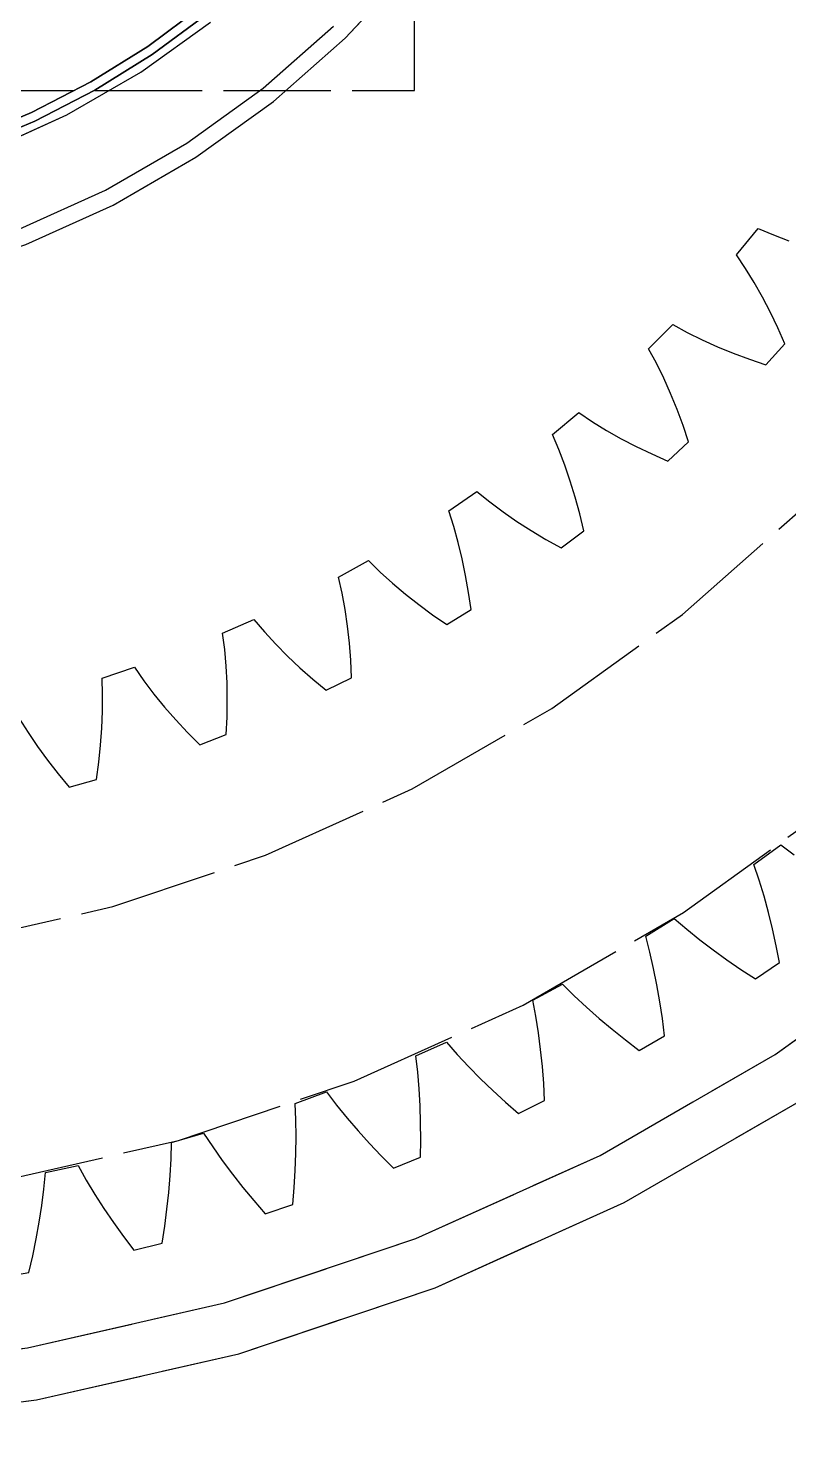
# Model space of a CAD drawing. Header units: millimetres. Extents: x -9 to 221, y -53 to 198.
# Drawn here: x 29.43 to 38.44, y 123.08 to 139.69 of the extents above; entities that cross this region are included whole.
import ezdxf

# ---------------------------------------------------------------- set-up
doc = ezdxf.new("R2010")
doc.units = ezdxf.units.MM
doc.linetypes.add('DASHED', pattern=[1.524, 1.27, -0.254])
doc.layers.add('HIDDEN', color=8, linetype='DASHED')
doc.layers.add('VISIBLE', color=7, linetype='CONTINUOUS')

msp = doc.modelspace()

# ---------------------------------------------------------------- linework, layer by layer
at = {"layer": 'HIDDEN'}
for points in [[(34, 138.95), (34, 156.45)], [(34, 138.95), (34, 156.45)], [(12.40764, 129.83736), (14.25, 128.64744), (16.20168, 127.64687), (18.24329, 126.8456), (20.35454, 126.25159), (22.51444, 125.87074), (24.70152, 125.70684), (26.89406, 125.76152), (29.07026, 126.03423), (31.20849, 126.52227), (33.2875, 127.22078), (35.28663, 128.12282), (37.18602, 129.21943), (38.96678, 130.49971), (40.61121, 131.95093), (42.10298, 133.55867), (43.42725, 135.30696), (44.57087, 137.17841), (45.52248, 139.15443), (46.2726, 141.21539), (46.81379, 143.34078), (47.14068, 145.50951), (47.25, 147.7)], [(12.40764, 129.83736), (14.25, 128.64744), (16.20168, 127.64687), (18.24329, 126.8456), (20.35454, 126.25159), (22.51444, 125.87074), (24.70152, 125.70684), (26.89406, 125.76152), (29.07026, 126.03423), (31.20849, 126.52227), (33.2875, 127.22078), (35.28663, 128.12282), (37.18602, 129.21943), (38.96678, 130.49971), (40.61121, 131.95093), (42.10298, 133.55867), (43.42725, 135.30696), (44.57087, 137.17841), (45.52248, 139.15443), (46.2726, 141.21539), (46.81379, 143.34078), (47.14068, 145.50951), (47.25, 147.7)], [(12.59526, 133.36043), (14.0859, 132.17169), (15.6875, 131.13726), (17.38413, 130.26745), (19.15894, 129.57089), (20.99429, 129.0545), (22.87193, 128.72343), (24.7732, 128.58094), (26.67921, 128.62848), (28.57102, 128.86555), (30.42982, 129.28981), (32.23715, 129.89704), (33.97503, 130.6812), (35.6262, 131.6345), (37.17424, 132.74747), (38.60378, 134.00905), (39.9006, 135.40669), (41.05182, 136.9265), (42.04599, 138.55339), (42.87323, 140.27118), (43.52533, 142.06281), (43.9958, 143.91046), (44.27996, 145.79576), (44.375, 147.7)], [(12.59526, 133.36043), (14.0859, 132.17169), (15.6875, 131.13726), (17.38413, 130.26745), (19.15894, 129.57089), (20.99429, 129.0545), (22.87193, 128.72343), (24.7732, 128.58094), (26.67921, 128.62848), (28.57102, 128.86555), (30.42982, 129.28981), (32.23715, 129.89704), (33.97503, 130.6812), (35.6262, 131.6345), (37.17424, 132.74747), (38.60378, 134.00905), (39.9006, 135.40669), (41.05182, 136.9265), (42.04599, 138.55339), (42.87323, 140.27118), (43.52533, 142.06281), (43.9958, 143.91046), (44.27996, 145.79576), (44.375, 147.7)], [(12.9375, 126.37412), (15.12206, 125.25417), (17.40727, 124.35729), (19.77042, 123.6924), (22.18804, 123.26611), (24.63608, 123.08265), (27.09023, 123.14386), (29.52609, 123.44911), (31.91945, 123.99538), (34.24652, 124.77723), (36.48419, 125.78691), (38.6102, 127.01436), (40.60344, 128.4474), (42.44408, 130.07178), (44.11384, 131.87136), (45.59613, 133.82824), (46.87621, 135.923), (47.94135, 138.13479), (48.78098, 140.44165), (49.38675, 142.82065), (49.75263, 145.24814), (49.875, 147.7)], [(13.25, 126.91539), (15.37911, 125.82386), (17.60632, 124.94974), (19.9095, 124.30173), (22.26575, 123.88626), (24.65166, 123.70746), (27.04352, 123.76711), (29.41756, 124.06461), (31.75017, 124.59702), (34.01818, 125.35903), (36.19906, 126.34308), (38.27111, 127.53938), (40.21376, 128.93604), (42.00768, 130.5192), (43.63507, 132.2731), (45.07973, 134.18032), (46.32732, 136.2219), (47.36543, 138.37756), (48.18375, 140.62588), (48.77414, 142.94449), (49.13074, 145.31037), (49.25, 147.7)], [(13.25, 126.91539), (15.37911, 125.82386), (17.60632, 124.94974), (19.9095, 124.30173), (22.26575, 123.88626), (24.65166, 123.70746), (27.04352, 123.76711), (29.41756, 124.06461), (31.75017, 124.59702), (34.01818, 125.35903), (36.19906, 126.34308), (38.27111, 127.53938), (40.21376, 128.93604), (42.00768, 130.5192), (43.63507, 132.2731), (45.07973, 134.18032), (46.32732, 136.2219), (47.36543, 138.37756), (48.18375, 140.62588), (48.77414, 142.94449), (49.13074, 145.31037), (49.25, 147.7)], [(13.25, 126.91539), (15.37911, 125.82386), (17.60632, 124.94974), (19.9095, 124.30173), (22.26575, 123.88626), (24.65166, 123.70746), (27.04352, 123.76711), (29.41756, 124.06461), (31.75017, 124.59702), (34.01818, 125.35903), (36.19906, 126.34308), (38.27111, 127.53938), (40.21376, 128.93604), (42.00768, 130.5192), (43.63507, 132.2731), (45.07973, 134.18032), (46.32732, 136.2219), (47.36543, 138.37756), (48.18375, 140.62588), (48.77414, 142.94449), (49.13074, 145.31037), (49.25, 147.7)], [(16.92253, 139.97324), (17.73325, 139.18249), (18.61867, 138.47638), (19.57, 137.86195), (20.57778, 137.34529), (21.63199, 136.93155), (22.72216, 136.62482), (23.83746, 136.42816), (24.96679, 136.34353), (26.09893, 136.37176), (27.22264, 136.51258), (28.32675, 136.76459), (29.40027, 137.12527), (30.43255, 137.59106), (31.41333, 138.15731), (32.33284, 138.81839), (33.18197, 139.56775), (33.95226, 140.39793)], [(17.06914, 140.10927), (17.86559, 139.33244), (18.73542, 138.63877), (19.67, 138.03516), (20.66004, 137.52759), (21.69569, 137.12113), (22.76667, 136.8198), (23.86232, 136.62661), (24.97177, 136.54347), (26.08399, 136.57121), (27.18791, 136.70955), (28.27258, 136.95711), (29.32721, 137.31145), (30.34131, 137.76903), (31.30482, 138.32531), (32.20815, 138.97476), (33.04232, 139.71093)], [(18.52727, 140.08222), (19.31916, 139.45071), (20.17, 138.90118), (21.07132, 138.4391), (22.01418, 138.06906), (22.98919, 137.79473), (23.98667, 137.61885), (24.9967, 137.54316), (26.00926, 137.56841), (27.01427, 137.69435), (28.00174, 137.91974), (28.96186, 138.24232), (29.8851, 138.6589), (30.76227, 139.16534), (31.58466, 139.75659)], [(18.96123, 139.84793), (19.60423, 139.3736), (20.28284, 138.9518), (20.99279, 138.58519), (21.72959, 138.27608), (22.48861, 138.02641), (23.26504, 137.83777), (24.05399, 137.71135), (24.85049, 137.64794), (25.64951, 137.64794), (26.44601, 137.71135), (27.23496, 137.83777), (28.01139, 138.02641), (28.77041, 138.27608), (29.50721, 138.58519), (30.21716, 138.9518), (30.89577, 139.3736), (31.53877, 139.84793)], [(19.02099, 139.94101), (19.65753, 139.47037), (20.32948, 139.05182), (21.03257, 138.68802), (21.76236, 138.38126), (22.51423, 138.13349), (23.28341, 137.94628), (24.06505, 137.82081), (24.85418, 137.75788), (25.64582, 137.75788), (26.43495, 137.82081), (27.21659, 137.94628), (27.98577, 138.13349), (28.73764, 138.38126), (29.46743, 138.68802), (30.17052, 139.05182), (30.84247, 139.47037), (31.47901, 139.94101)], [(16.5, 138.95), (34, 138.95)], [(16.5, 138.95), (34, 138.95)], [(37.81378, 137.00414), (38.07233, 137.3155)], [(37.81378, 137.00414), (38.07233, 137.3155)], [(38.07233, 137.3155), (38.25129, 137.23869)], [(38.07233, 137.3155), (38.25129, 137.23869)], [(38.25129, 137.23869), (38.43529, 137.16845)], [(38.25129, 137.23869), (38.43529, 137.16845)], [(37.92217, 136.84234), (37.81378, 137.00414)], [(37.92217, 136.84234), (37.81378, 137.00414)], [(38.02503, 136.67438), (37.92217, 136.84234)], [(38.02503, 136.67438), (37.92217, 136.84234)], [(38.12276, 136.50085), (38.02503, 136.67438)], [(38.12276, 136.50085), (38.02503, 136.67438)], [(38.21565, 136.3222), (38.12276, 136.50085)], [(38.21565, 136.3222), (38.12276, 136.50085)], [(36.7733, 135.89053), (37.05947, 136.1767)], [(36.7733, 135.89053), (37.05947, 136.1767)], [(37.05947, 136.1767), (37.23058, 136.08371)], [(37.05947, 136.1767), (37.23058, 136.08371)], [(38.30389, 136.13876), (38.21565, 136.3222)], [(38.30389, 136.13876), (38.21565, 136.3222)], [(37.23058, 136.08371), (37.40732, 135.99679)], [(37.23058, 136.08371), (37.40732, 135.99679)], [(37.40732, 135.99679), (37.58912, 135.91548)], [(37.40732, 135.99679), (37.58912, 135.91548)], [(38.38762, 135.9508), (38.30389, 136.13876)], [(38.38762, 135.9508), (38.30389, 136.13876)], [(36.86629, 135.71942), (36.7733, 135.89053)], [(36.86629, 135.71942), (36.7733, 135.89053)], [(37.58912, 135.91548), (37.77558, 135.83946)], [(37.58912, 135.91548), (37.77558, 135.83946)], [(37.77558, 135.83946), (37.96638, 135.76853)], [(37.77558, 135.83946), (37.96638, 135.76853)], [(38.16126, 135.70251), (38.38762, 135.9508)], [(38.16126, 135.70251), (38.38762, 135.9508)], [(36.95321, 135.54268), (36.86629, 135.71942)], [(36.95321, 135.54268), (36.86629, 135.71942)], [(37.96638, 135.76853), (38.16126, 135.70251)], [(37.96638, 135.76853), (38.16126, 135.70251)], [(37.03452, 135.36088), (36.95321, 135.54268)], [(37.03452, 135.36088), (36.95321, 135.54268)], [(37.11054, 135.17442), (37.03452, 135.36088)], [(37.11054, 135.17442), (37.03452, 135.36088)], [(37.18147, 134.98362), (37.11054, 135.17442)], [(37.18147, 134.98362), (37.11054, 135.17442)], [(35.6345, 134.87767), (35.94586, 135.13622)], [(35.6345, 134.87767), (35.94586, 135.13622)], [(35.94586, 135.13622), (36.10766, 135.02783)], [(35.94586, 135.13622), (36.10766, 135.02783)], [(36.10766, 135.02783), (36.27562, 134.92497)], [(36.10766, 135.02783), (36.27562, 134.92497)], [(35.71131, 134.69871), (35.6345, 134.87767)], [(35.71131, 134.69871), (35.6345, 134.87767)], [(36.27562, 134.92497), (36.44915, 134.82724)], [(36.27562, 134.92497), (36.44915, 134.82724)], [(37.24749, 134.78874), (37.18147, 134.98362)], [(37.24749, 134.78874), (37.18147, 134.98362)], [(35.78155, 134.51471), (35.71131, 134.69871)], [(35.78155, 134.51471), (35.71131, 134.69871)], [(36.44915, 134.82724), (36.6278, 134.73435)], [(36.44915, 134.82724), (36.6278, 134.73435)], [(36.6278, 134.73435), (36.81124, 134.64611)], [(36.6278, 134.73435), (36.81124, 134.64611)], [(36.9992, 134.56238), (37.24749, 134.78874)], [(36.9992, 134.56238), (37.24749, 134.78874)], [(35.84574, 134.32618), (35.78155, 134.51471)], [(35.84574, 134.32618), (35.78155, 134.51471)], [(36.81124, 134.64611), (36.9992, 134.56238)], [(36.81124, 134.64611), (36.9992, 134.56238)], [(34.40711, 133.97421), (34.74099, 134.20292)], [(34.40711, 133.97421), (34.74099, 134.20292)], [(34.74099, 134.20292), (34.8921, 134.08007)], [(34.74099, 134.20292), (34.8921, 134.08007)], [(35.90423, 134.1335), (35.84574, 134.32618)], [(35.90423, 134.1335), (35.84574, 134.32618)], [(34.8921, 134.08007), (35.04986, 133.96215)], [(34.8921, 134.08007), (35.04986, 133.96215)], [(35.95725, 133.93697), (35.90423, 134.1335)], [(35.95725, 133.93697), (35.90423, 134.1335)], [(34.46708, 133.78892), (34.40711, 133.97421)], [(34.46708, 133.78892), (34.40711, 133.97421)], [(35.04986, 133.96215), (35.21362, 133.84882)], [(35.04986, 133.96215), (35.21362, 133.84882)], [(35.21362, 133.84882), (35.38294, 133.73984)], [(35.21362, 133.84882), (35.38294, 133.73984)], [(36.00501, 133.73682), (35.95725, 133.93697)], [(36.00501, 133.73682), (35.95725, 133.93697)], [(34.52004, 133.59922), (34.46708, 133.78892)], [(34.52004, 133.59922), (34.46708, 133.78892)], [(35.38294, 133.73984), (35.55746, 133.63505)], [(35.38294, 133.73984), (35.55746, 133.63505)], [(35.73689, 133.53435), (36.00501, 133.73682)], [(35.73689, 133.53435), (36.00501, 133.73682)], [(34.56656, 133.40557), (34.52004, 133.59922)], [(34.56656, 133.40557), (34.52004, 133.59922)], [(35.55746, 133.63505), (35.73689, 133.53435)], [(35.55746, 133.63505), (35.73689, 133.53435)], [(33.10159, 133.18785), (33.45515, 133.38478)], [(33.10159, 133.18785), (33.45515, 133.38478)], [(33.45515, 133.38478), (33.59428, 133.24851)], [(33.45515, 133.38478), (33.59428, 133.24851)], [(34.60702, 133.20832), (34.56656, 133.40557)], [(34.60702, 133.20832), (34.56656, 133.40557)], [(33.14421, 132.99782), (33.10159, 133.18785)], [(33.14421, 132.99782), (33.10159, 133.18785)], [(33.59428, 133.24851), (33.74049, 133.11654)], [(33.59428, 133.24851), (33.74049, 133.11654)], [(34.64169, 133.00774), (34.60702, 133.20832)], [(34.64169, 133.00774), (34.60702, 133.20832)], [(33.74049, 133.11654), (33.8931, 132.98858)], [(33.74049, 133.11654), (33.8931, 132.98858)], [(34.67078, 132.80404), (34.64169, 133.00774)], [(34.67078, 132.80404), (34.64169, 133.00774)], [(33.17944, 132.80404), (33.14421, 132.99782)], [(33.17944, 132.80404), (33.14421, 132.99782)], [(33.8931, 132.98858), (34.05164, 132.86445)], [(33.8931, 132.98858), (34.05164, 132.86445)], [(34.05164, 132.86445), (34.21574, 132.744)], [(34.05164, 132.86445), (34.21574, 132.744)], [(31.72908, 132.5253), (32.09931, 132.68877)], [(31.72908, 132.5253), (32.09931, 132.68877)], [(32.09931, 132.68877), (32.22527, 132.54024)], [(32.09931, 132.68877), (32.22527, 132.54024)], [(33.2079, 132.60693), (33.17944, 132.80404)], [(33.2079, 132.60693), (33.17944, 132.80404)], [(34.21574, 132.744), (34.38511, 132.62717)], [(34.21574, 132.744), (34.38511, 132.62717)], [(34.38511, 132.62717), (34.67078, 132.80404)], [(34.38511, 132.62717), (34.67078, 132.80404)], [(31.75399, 132.33215), (31.72908, 132.5253)], [(31.75399, 132.33215), (31.72908, 132.5253)], [(32.22527, 132.54024), (32.35867, 132.39535)], [(32.22527, 132.54024), (32.35867, 132.39535)], [(33.22998, 132.40678), (33.2079, 132.60693)], [(33.22998, 132.40678), (33.2079, 132.60693)], [(32.35867, 132.39535), (32.49883, 132.25385)], [(32.35867, 132.39535), (32.49883, 132.25385)], [(33.24599, 132.20385), (33.22998, 132.40678)], [(33.24599, 132.20385), (33.22998, 132.40678)], [(31.77119, 132.13595), (31.75399, 132.33215)], [(31.77119, 132.13595), (31.75399, 132.33215)], [(32.49883, 132.25385), (32.64524, 132.11562)], [(32.49883, 132.25385), (32.64524, 132.11562)], [(33.25616, 131.99834), (33.24599, 132.20385)], [(33.25616, 131.99834), (33.24599, 132.20385)], [(30.3013, 131.99222), (30.68503, 132.12083)], [(30.3013, 131.99222), (30.68503, 132.12083)], [(30.68503, 132.12083), (30.79675, 131.96131)], [(30.68503, 132.12083), (30.79675, 131.96131)], [(31.78134, 131.93705), (31.77119, 132.13595)], [(31.78134, 131.93705), (31.77119, 132.13595)], [(32.64524, 132.11562), (32.79753, 131.98055)], [(32.64524, 132.11562), (32.79753, 131.98055)], [(30.30827, 131.79759), (30.3013, 131.99222)], [(30.30827, 131.79759), (30.3013, 131.99222)], [(30.79675, 131.96131), (30.91622, 131.80473)], [(30.79675, 131.96131), (30.91622, 131.80473)], [(31.78486, 131.73572), (31.78134, 131.93705)], [(31.78486, 131.73572), (31.78134, 131.93705)], [(32.79753, 131.98055), (32.9554, 131.84858)], [(32.79753, 131.98055), (32.9554, 131.84858)], [(32.9554, 131.84858), (33.25616, 131.99834)], [(32.9554, 131.84858), (33.25616, 131.99834)], [(30.3073, 131.60064), (30.30827, 131.79759)], [(30.3073, 131.60064), (30.30827, 131.79759)], [(30.91622, 131.80473), (31.04272, 131.65091)], [(30.91622, 131.80473), (31.04272, 131.65091)], [(31.78208, 131.53218), (31.78486, 131.73572)], [(31.78208, 131.53218), (31.78486, 131.73572)], [(29.32091, 131.51666), (29.42541, 131.34972)], [(29.32091, 131.51666), (29.42541, 131.34972)], [(30.29905, 131.40166), (30.3073, 131.60064)], [(30.29905, 131.40166), (30.3073, 131.60064)], [(31.04272, 131.65091), (31.17575, 131.49975)], [(31.04272, 131.65091), (31.17575, 131.49975)], [(31.77324, 131.32661), (31.78208, 131.53218)], [(31.77324, 131.32661), (31.78208, 131.53218)], [(29.42541, 131.34972), (29.53718, 131.18489)], [(29.42541, 131.34972), (29.53718, 131.18489)], [(30.28398, 131.20086), (30.29905, 131.40166)], [(30.28398, 131.20086), (30.29905, 131.40166)], [(31.17575, 131.49975), (31.31492, 131.3512)], [(31.17575, 131.49975), (31.31492, 131.3512)], [(31.31492, 131.3512), (31.45995, 131.20524)], [(31.31492, 131.3512), (31.45995, 131.20524)], [(29.53718, 131.18489), (29.6557, 131.0221)], [(29.53718, 131.18489), (29.6557, 131.0221)], [(30.26244, 130.99845), (30.28398, 131.20086)], [(30.26244, 130.99845), (30.28398, 131.20086)], [(31.45995, 131.20524), (31.77324, 131.32661)], [(31.45995, 131.20524), (31.77324, 131.32661)], [(29.6557, 131.0221), (29.78058, 130.86135)], [(29.6557, 131.0221), (29.78058, 130.86135)], [(29.78058, 130.86135), (29.91151, 130.70262)], [(29.78058, 130.86135), (29.91151, 130.70262)], [(30.23467, 130.79457), (30.26244, 130.99845)], [(30.23467, 130.79457), (30.26244, 130.99845)], [(29.91151, 130.70262), (30.23467, 130.79457)], [(29.91151, 130.70262), (30.23467, 130.79457)], [(38.02068, 129.78604), (38.34083, 130.01865)], [(38.02068, 129.78604), (38.34083, 130.01865)], [(38.34083, 130.01865), (38.49822, 129.90197)], [(38.34083, 130.01865), (38.49822, 129.90197)], [(38.083, 129.6003), (38.02068, 129.78604)], [(38.083, 129.6003), (38.02068, 129.78604)], [(38.14034, 129.41122), (38.083, 129.6003)], [(38.14034, 129.41122), (38.083, 129.6003)], [(38.19297, 129.21904), (38.14034, 129.41122)], [(38.19297, 129.21904), (38.14034, 129.41122)], [(38.2411, 129.02398), (38.19297, 129.21904)], [(38.2411, 129.02398), (38.19297, 129.21904)], [(36.73995, 128.93884), (37.07555, 129.14855)], [(36.73995, 128.93884), (37.07555, 129.14855)], [(37.07555, 129.14855), (37.22442, 129.02118)], [(37.07555, 129.14855), (37.22442, 129.02118)], [(37.22442, 129.02118), (37.37826, 128.89718)], [(37.22442, 129.02118), (37.37826, 128.89718)], [(38.28488, 128.82619), (38.2411, 129.02398)], [(38.28488, 128.82619), (38.2411, 129.02398)], [(36.78917, 128.7492), (36.73995, 128.93884)], [(36.78917, 128.7492), (36.73995, 128.93884)], [(37.37826, 128.89718), (37.53672, 128.77639)], [(37.37826, 128.89718), (37.53672, 128.77639)], [(36.83318, 128.55658), (36.78917, 128.7492)], [(36.83318, 128.55658), (36.78917, 128.7492)], [(37.53672, 128.77639), (37.69956, 128.6587)], [(37.53672, 128.77639), (37.69956, 128.6587)], [(38.32444, 128.62582), (38.28488, 128.82619)], [(38.32444, 128.62582), (38.28488, 128.82619)], [(36.87228, 128.3612), (36.83318, 128.55658)], [(36.87228, 128.3612), (36.83318, 128.55658)], [(37.69956, 128.6587), (37.86654, 128.54402)], [(37.69956, 128.6587), (37.86654, 128.54402)], [(37.86654, 128.54402), (38.0375, 128.43227)], [(37.86654, 128.54402), (38.0375, 128.43227)], [(38.0375, 128.43227), (38.32444, 128.62582)], [(38.0375, 128.43227), (38.32444, 128.62582)], [(35.40325, 128.18305), (35.75266, 128.36883)], [(35.40325, 128.18305), (35.75266, 128.36883)], [(35.75266, 128.36883), (35.89228, 128.23139)], [(35.75266, 128.36883), (35.89228, 128.23139)], [(36.90668, 128.16326), (36.87228, 128.3612)], [(36.90668, 128.16326), (36.87228, 128.3612)], [(35.89228, 128.23139), (36.0371, 128.09696)], [(35.89228, 128.23139), (36.0371, 128.09696)], [(35.43912, 127.99044), (35.40325, 128.18305)], [(35.43912, 127.99044), (35.40325, 128.18305)], [(36.0371, 128.09696), (36.18675, 127.96541)], [(36.0371, 128.09696), (36.18675, 127.96541)], [(36.93656, 127.9629), (36.90668, 128.16326)], [(36.93656, 127.9629), (36.90668, 128.16326)], [(35.46959, 127.79521), (35.43912, 127.99044)], [(35.46959, 127.79521), (35.43912, 127.99044)], [(36.18675, 127.96541), (36.34098, 127.83665)], [(36.18675, 127.96541), (36.34098, 127.83665)], [(36.96205, 127.76025), (36.93656, 127.9629)], [(36.96205, 127.76025), (36.93656, 127.9629)], [(35.49496, 127.59758), (35.46959, 127.79521)], [(35.49496, 127.59758), (35.46959, 127.79521)], [(36.34098, 127.83665), (36.49956, 127.71059)], [(36.34098, 127.83665), (36.49956, 127.71059)], [(36.49956, 127.71059), (36.6623, 127.58719)], [(36.49956, 127.71059), (36.6623, 127.58719)], [(36.6623, 127.58719), (36.96205, 127.76025)], [(36.6623, 127.58719), (36.96205, 127.76025)], [(34.01709, 127.52233), (34.3786, 127.68329)], [(34.01709, 127.52233), (34.3786, 127.68329)], [(34.3786, 127.68329), (34.5083, 127.53644)], [(34.3786, 127.68329), (34.5083, 127.53644)], [(34.5083, 127.53644), (34.64338, 127.39224)], [(34.5083, 127.53644), (34.64338, 127.39224)], [(35.51547, 127.39772), (35.49496, 127.59758)], [(35.51547, 127.39772), (35.49496, 127.59758)], [(34.03943, 127.32769), (34.01709, 127.52233)], [(34.03943, 127.32769), (34.01709, 127.52233)], [(34.64338, 127.39224), (34.78349, 127.25058)], [(34.64338, 127.39224), (34.78349, 127.25058)], [(35.5313, 127.19576), (35.51547, 127.39772)], [(35.5313, 127.19576), (35.51547, 127.39772)], [(34.05621, 127.13082), (34.03943, 127.32769)], [(34.05621, 127.13082), (34.03943, 127.32769)], [(34.78349, 127.25058), (34.92836, 127.11137)], [(34.78349, 127.25058), (34.92836, 127.11137)], [(35.54259, 126.99183), (35.5313, 127.19576)], [(35.54259, 126.99183), (35.5313, 127.19576)], [(32.58821, 126.95992), (32.96007, 127.09527)], [(32.58821, 126.95992), (32.96007, 127.09527)], [(32.96007, 127.09527), (33.07921, 126.93973)], [(32.96007, 127.09527), (33.07921, 126.93973)], [(34.06773, 126.9319), (34.05621, 127.13082)], [(34.06773, 126.9319), (34.05621, 127.13082)], [(34.92836, 127.11137), (35.07776, 126.97456)], [(34.92836, 127.11137), (35.07776, 126.97456)], [(32.59692, 126.7642), (32.58821, 126.95992)], [(32.59692, 126.7642), (32.58821, 126.95992)], [(33.07921, 126.93973), (33.2039, 126.78646)], [(33.07921, 126.93973), (33.2039, 126.78646)], [(34.07425, 126.73109), (34.06773, 126.9319)], [(34.07425, 126.73109), (34.06773, 126.9319)], [(35.07776, 126.97456), (35.23151, 126.84011)], [(35.07776, 126.97456), (35.23151, 126.84011)], [(35.23151, 126.84011), (35.54259, 126.99183)], [(35.23151, 126.84011), (35.54259, 126.99183)], [(32.59992, 126.56663), (32.59692, 126.7642)], [(32.59992, 126.56663), (32.59692, 126.7642)], [(33.2039, 126.78646), (33.33379, 126.63537)], [(33.2039, 126.78646), (33.33379, 126.63537)], [(34.07595, 126.52852), (34.07425, 126.73109)], [(34.07595, 126.52852), (34.07425, 126.73109)], [(31.12358, 126.49856), (31.50398, 126.60764)], [(31.12358, 126.49856), (31.50398, 126.60764)], [(31.50398, 126.60764), (31.61197, 126.44417)], [(31.50398, 126.60764), (31.61197, 126.44417)], [(32.59754, 126.3674), (32.59992, 126.56663)], [(32.59754, 126.3674), (32.59992, 126.56663)], [(33.33379, 126.63537), (33.4686, 126.48639)], [(33.33379, 126.63537), (33.4686, 126.48639)], [(34.07299, 126.3243), (34.07595, 126.52852)], [(34.07299, 126.3243), (34.07595, 126.52852)], [(31.11862, 126.3027), (31.12358, 126.49856)], [(31.11862, 126.3027), (31.12358, 126.49856)], [(31.61197, 126.44417), (31.72567, 126.28257)], [(31.61197, 126.44417), (31.72567, 126.28257)], [(32.59004, 126.16662), (32.59754, 126.3674)], [(32.59004, 126.16662), (32.59754, 126.3674)], [(33.4686, 126.48639), (33.60809, 126.33949)], [(33.4686, 126.48639), (33.60809, 126.33949)], [(29.63033, 126.14048), (30.01741, 126.22276)], [(29.63033, 126.14048), (30.01741, 126.22276)], [(30.01741, 126.22276), (30.11374, 126.05216)], [(30.01741, 126.22276), (30.11374, 126.05216)], [(31.10783, 126.10541), (31.11862, 126.3027)], [(31.10783, 126.10541), (31.11862, 126.3027)], [(31.72567, 126.28257), (31.8447, 126.12278)], [(31.72567, 126.28257), (31.8447, 126.12278)], [(33.60809, 126.33949), (33.75208, 126.19465)], [(33.60809, 126.33949), (33.75208, 126.19465)], [(33.75208, 126.19465), (34.07299, 126.3243)], [(33.75208, 126.19465), (34.07299, 126.3243)], [(29.61172, 125.94545), (29.63033, 126.14048)], [(29.61172, 125.94545), (29.63033, 126.14048)], [(30.11374, 126.05216), (30.21589, 125.88302)], [(30.11374, 126.05216), (30.21589, 125.88302)], [(31.09156, 125.90682), (31.10783, 126.10541)], [(31.09156, 125.90682), (31.10783, 126.10541)], [(31.8447, 126.12278), (31.96879, 125.96477)], [(31.8447, 126.12278), (31.96879, 125.96477)], [(32.5776, 125.96443), (32.59004, 126.16662)], [(32.5776, 125.96443), (32.59004, 126.16662)], [(29.5872, 125.74939), (29.61172, 125.94545)], [(29.5872, 125.74939), (29.61172, 125.94545)], [(30.21589, 125.88302), (30.32349, 125.71532)], [(30.21589, 125.88302), (30.32349, 125.71532)], [(31.07006, 125.70706), (31.09156, 125.90682)], [(31.07006, 125.70706), (31.09156, 125.90682)], [(31.96879, 125.96477), (32.0977, 125.8085)], [(31.96879, 125.96477), (32.0977, 125.8085)], [(32.5604, 125.76091), (32.5776, 125.96443)], [(32.5604, 125.76091), (32.5776, 125.96443)], [(29.55711, 125.55242), (29.5872, 125.74939)], [(29.55711, 125.55242), (29.5872, 125.74939)], [(30.32349, 125.71532), (30.43625, 125.54903)], [(30.32349, 125.71532), (30.43625, 125.54903)], [(31.04356, 125.50623), (31.07006, 125.70706)], [(31.04356, 125.50623), (31.07006, 125.70706)], [(32.0977, 125.8085), (32.23123, 125.65396)], [(32.0977, 125.8085), (32.23123, 125.65396)], [(32.23123, 125.65396), (32.5604, 125.76091)], [(32.23123, 125.65396), (32.5604, 125.76091)], [(29.52174, 125.35465), (29.55711, 125.55242)], [(29.52174, 125.35465), (29.55711, 125.55242)], [(30.43625, 125.54903), (30.55394, 125.38415)], [(30.43625, 125.54903), (30.55394, 125.38415)], [(30.55394, 125.38415), (30.67637, 125.22067)], [(30.55394, 125.38415), (30.67637, 125.22067)], [(31.0122, 125.30441), (31.04356, 125.50623)], [(31.0122, 125.30441), (31.04356, 125.50623)], [(29.48128, 125.15615), (29.52174, 125.35465)], [(29.48128, 125.15615), (29.52174, 125.35465)], [(30.67637, 125.22067), (31.0122, 125.30441)], [(30.67637, 125.22067), (31.0122, 125.30441)], [(29.43593, 124.95701), (29.48128, 125.15615)], [(29.43593, 124.95701), (29.48128, 125.15615)], [(29.09507, 124.89691), (29.43593, 124.95701)], [(29.09507, 124.89691), (29.43593, 124.95701)]]:
    msp.add_lwpolyline(points, dxfattribs=at)
at = {"layer": 'VISIBLE'}
for points in [[(12.9375, 126.37412), (15.12206, 125.25417), (17.40727, 124.35729), (19.77042, 123.6924), (22.18804, 123.26611), (24.63608, 123.08265), (27.09023, 123.14386), (29.52609, 123.44911), (31.91945, 123.99538), (34.24652, 124.77723), (36.48419, 125.78691), (38.6102, 127.01436), (40.60344, 128.4474), (42.44408, 130.07178), (44.11384, 131.87136), (45.59613, 133.82824), (46.87621, 135.923), (47.94135, 138.13479), (48.78098, 140.44165), (49.38675, 142.82065), (49.75263, 145.24814), (49.875, 147.7)], [(13.25, 126.91539), (15.37911, 125.82386), (17.60632, 124.94974), (19.9095, 124.30173), (22.26575, 123.88626), (24.65166, 123.70746), (27.04352, 123.76711), (29.41756, 124.06461), (31.75017, 124.59702), (34.01818, 125.35903), (36.19906, 126.34308), (38.27111, 127.53938), (40.21376, 128.93604), (42.00768, 130.5192), (43.63507, 132.2731), (45.07973, 134.18032), (46.32732, 136.2219), (47.36543, 138.37756), (48.18375, 140.62588), (48.77414, 142.94449), (49.13074, 145.31037), (49.25, 147.7)], [(16.92253, 139.97324), (17.73325, 139.18249), (18.61867, 138.47638), (19.57, 137.86195), (20.57778, 137.34529), (21.63199, 136.93155), (22.72216, 136.62482), (23.83746, 136.42816), (24.96679, 136.34353), (26.09893, 136.37176), (27.22264, 136.51258), (28.32675, 136.76459), (29.40027, 137.12527), (30.43255, 137.59106), (31.41333, 138.15731), (32.33284, 138.81839), (33.18197, 139.56775), (33.95226, 140.39793)], [(17.06914, 140.10927), (17.86559, 139.33244), (18.73542, 138.63877), (19.67, 138.03516), (20.66004, 137.52759), (21.69569, 137.12113), (22.76667, 136.8198), (23.86232, 136.62661), (24.97177, 136.54347), (26.08399, 136.57121), (27.18791, 136.70955), (28.27258, 136.95711), (29.32721, 137.31145), (30.34131, 137.76903), (31.30482, 138.32531), (32.20815, 138.97476), (33.04232, 139.71093)], [(18.52727, 140.08222), (19.31916, 139.45071), (20.17, 138.90118), (21.07132, 138.4391), (22.01418, 138.06906), (22.98919, 137.79473), (23.98667, 137.61885), (24.9967, 137.54316), (26.00926, 137.56841), (27.01427, 137.69435), (28.00174, 137.91974), (28.96186, 138.24232), (29.8851, 138.6589), (30.76227, 139.16534), (31.58466, 139.75659)], [(31.53877, 139.84793), (30.89577, 139.3736), (30.21716, 138.9518), (29.50721, 138.58519), (28.77041, 138.27608), (28.01139, 138.02641), (27.23496, 137.83777), (26.44601, 137.71135), (25.64951, 137.64794), (24.85049, 137.64794), (24.05399, 137.71135), (23.26504, 137.83777), (22.48861, 138.02641), (21.72959, 138.27608), (20.99279, 138.58519), (20.28284, 138.9518), (19.60423, 139.3736), (18.96123, 139.84793)], [(31.47901, 139.94101), (30.84247, 139.47037), (30.17052, 139.05182), (29.46743, 138.68802), (28.73764, 138.38126), (27.98577, 138.13349), (27.21659, 137.94628), (26.43495, 137.82081), (25.64582, 137.75788), (24.85418, 137.75788), (24.06505, 137.82081), (23.28341, 137.94628), (22.51423, 138.13349), (21.76236, 138.38126), (21.03257, 138.68802), (20.32948, 139.05182), (19.65753, 139.47037), (19.02099, 139.94101)]]:
    msp.add_lwpolyline(points, dxfattribs=at)

doc.saveas('drawing.dxf')
